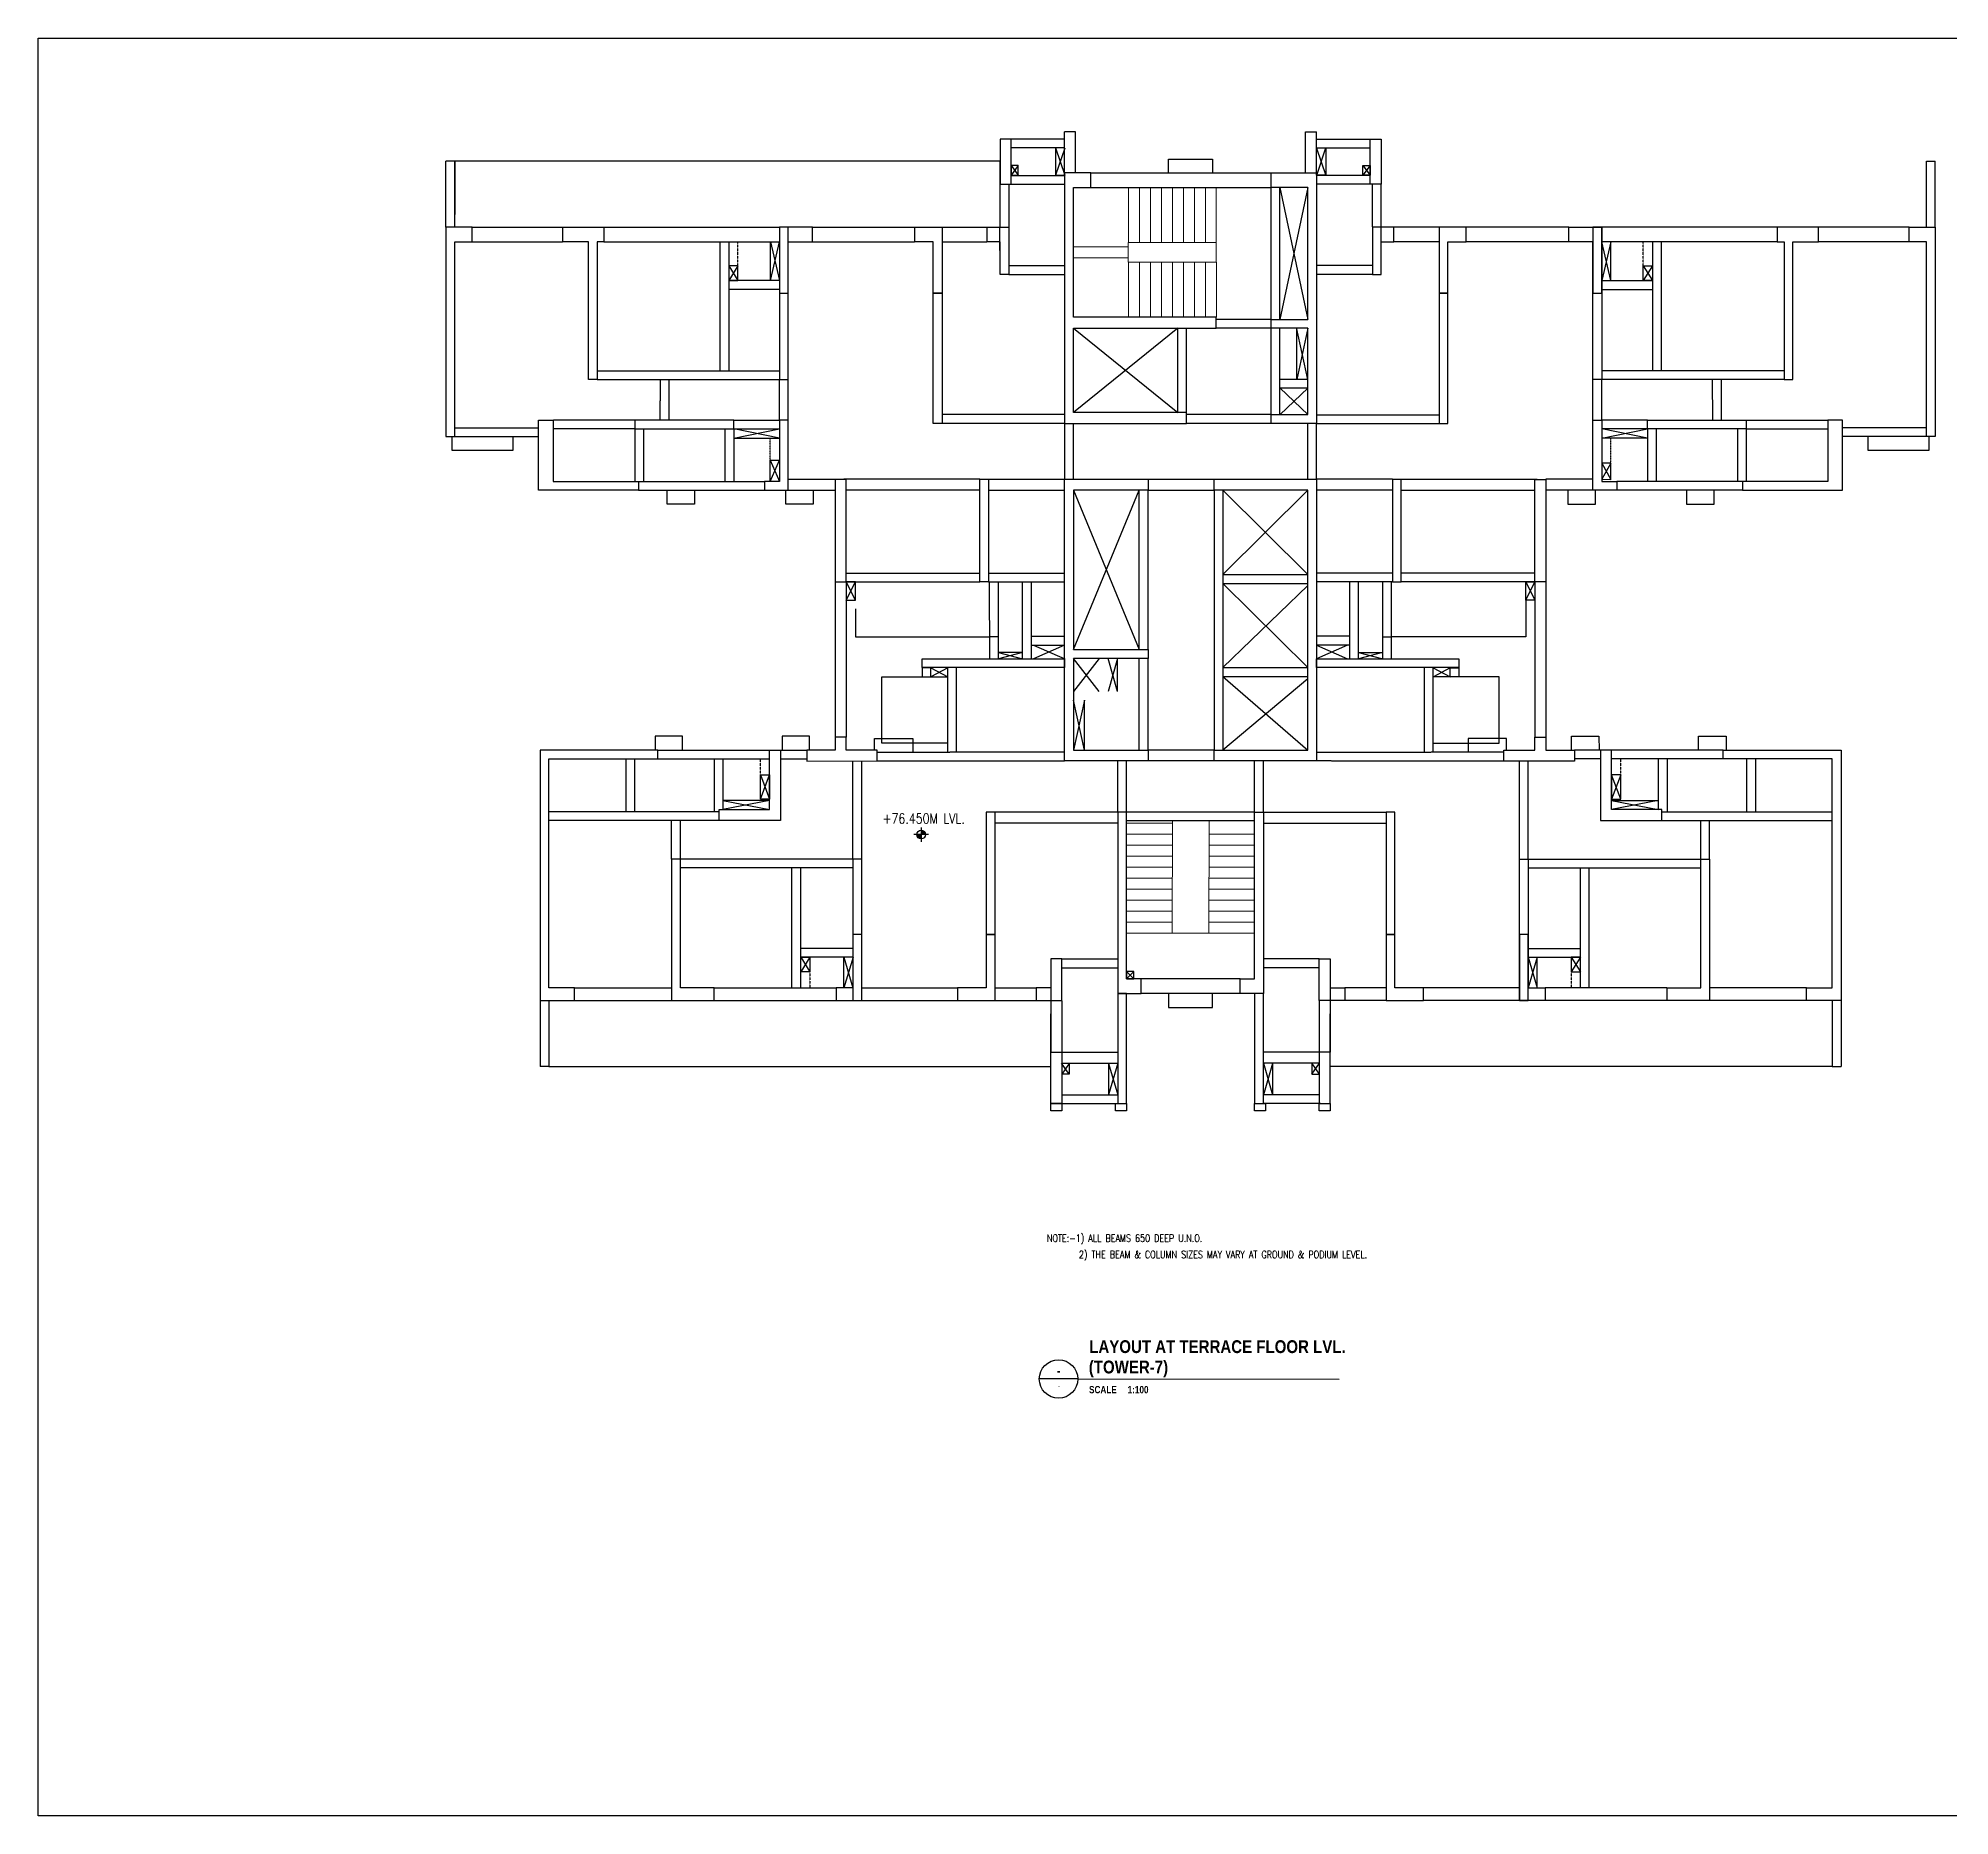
# Model space of a CAD drawing. Header units: millimetres. Extents: x 206 to 857355, y 5291 to 60826.
# Drawn here: x 513616 to 565824, y 5291 to 53815 of the extents above; entities that cross this region are included whole.
import ezdxf
from ezdxf.enums import TextEntityAlignment as Align

# ---------------------------------------------------------------- set-up
doc = ezdxf.new("R2010")
doc.units = ezdxf.units.MM
doc.linetypes.add('HIDDEN', pattern=[0.375, 0.25, -0.125])
for name, color, linetype in [('A-REFR-TITL-100', 2, 'Continuous'), ('BEAM', 3, 'Continuous'), ('COL', 6, 'Continuous'), ('COLUMN STOPS', 2, 'Continuous'), ('COVER', 2, 'Continuous'), ('CUT', 9, 'Continuous'), ('SYMBOL', 1, 'Continuous'), ('TEXT', 3, 'Continuous')]:
    doc.layers.add(name, color=color, linetype=linetype)
doc.layers.add('Boundary', color=40, linetype='Continuous', lineweight=30)
doc.layers.add('S-STRS', color=31, linetype='Continuous', lineweight=18)
doc.styles.add('Arial', font='arial.ttf', dxfattribs={"height": 125})
doc.styles.add('ARIAL-TITLE', font='arialbd.ttf')
doc.styles.add('romand', font='romand.shx', dxfattribs={"width": 0.8})
doc.styles.add('ROMANS', font='romans.shx', dxfattribs={"width": 0.8})

# ---------------------------------------------------------------- blocks, each defined once
blk = doc.blocks.new('A-DETAIL-TITLE-100')
at = {"layer": 'A-REFR-TITL-100', "linetype": 'Continuous'}
blk.add_line((0, 0), (-1050, 0), dxfattribs=at)
blk.add_circle((-525, 0), 525, dxfattribs=at)
at = {"layer": 'A-REFR-TITL-100', "color": 4, "style": 'ARIAL-TITLE'}
for tag, p, height in [('TITLE1', (450, 937), 500), ('TITLE2', (450, 237), 500), ('SCALE1', (450, -480), 300), ('SCALE2', (2479, -480), 300)]:
    blk.add_attdef(tag, p, '', height=height, dxfattribs=at)
at = {"layer": 'A-REFR-TITL-100', "color": 4, "linetype": 'Continuous', "style": 'ARIAL-TITLE'}
blk.add_attdef('DRWG-NO', text='', height=400, dxfattribs=at).set_placement((-751, 326), align=Align.MIDDLE)
at = {"layer": 'A-REFR-TITL-100', "color": 4, "linetype": 'Continuous', "style": 'Arial', "width": 0.8}
blk.add_attdef('DRAWING-REF', text='', height=200, dxfattribs=at).set_placement((-735, -270), align=Align.MIDDLE)
blk = doc.blocks.new('A$C2BC57D65')
at = {"layer": 'SYMBOL'}
h = blk.add_hatch(color=7, dxfattribs=at)
h.paths.add_polyline_path([(196, 348), (314, 348, 0.414214), (196, 466)])
h.paths.add_polyline_path([(196, 348), (79, 348, 0.414214), (196, 230)])
at = {"layer": 'SYMBOL', "color": 7}
for p, q in [((196, 544), (196, 152)), ((393, 348), (0, 348))]:
    blk.add_line(p, q, dxfattribs=at)
blk.add_circle((196, 348), 118, dxfattribs=at)
at = {"layer": 'SYMBOL', "style": 'romand', "width": 0.8}
for p in [(1052, 530), (1052, 137)]:
    blk.add_attdef('LEVEL', text='', height=275, dxfattribs=at).set_placement(p, align=Align.MIDDLE)

msp = doc.modelspace()

# ---------------------------------------------------------------- linework, layer by layer
at = {"layer": 'A-REFR-TITL-100', "linetype": 'Continuous'}
msp.add_line((542008, 17215), (549146, 17214), dxfattribs=at)
at = {"layer": 'BEAM'}
for p, q in [((541946, 51262), (541646, 51262)), ((541648, 50141), (541648, 51262)), ((541948, 50141), (541948, 51262)), ((548228, 51262), (548528, 51262)), ((548229, 50141), (548229, 51262)), ((548529, 50141), (548529, 51262)), ((541648, 51062), (540185, 51062)), ((541648, 50822), (540185, 50822)), ((548529, 51062), (549992, 51062)), ((548529, 50822), (549992, 50822)), ((524751, 48660), (524751, 50460)), ((524991, 50460), (524751, 50460)), ((524991, 48660), (524991, 50460)), ((542369, 50140), (547289, 50140)), ((565187, 50460), (565427, 50460)), ((565187, 48660), (565187, 50460)), ((565427, 48660), (565427, 50460)), ((539885, 48660), (539885, 49832)), ((540185, 50072), (541649, 50072)), ((547529, 46140), (547529, 49740)), ((549993, 50072), (548528, 50072)), ((550293, 48659), (550293, 49832)), ((525465, 48660), (527941, 48660)), ((529066, 48660), (533860, 48660)), ((534760, 48660), (537560, 48660)), ((538300, 48660), (539534, 48660)), ((551878, 48660), (550643, 48660)), ((555417, 48660), (552618, 48660)), ((561112, 48660), (556317, 48660)), ((564712, 48660), (562237, 48660)), ((532295, 48260), (533860, 48260)), ((532475, 48260), (532475, 46959)), ((557882, 48260), (556317, 48260)), ((557702, 48260), (557702, 46959)), ((533860, 47199), (532475, 47199)), ((556317, 47199), (557702, 47199)), ((544739, 43602), (544739, 45900)), ((547529, 43540), (547529, 45900)), ((548289, 44500), (547529, 44500)), ((548289, 44260), (547529, 44260)), ((532611, 43150), (533860, 43150)), ((532611, 43150), (532611, 41715)), ((557566, 43150), (556317, 43150)), ((557566, 43150), (557566, 41715)), ((530011, 41475), (533450, 41475)), ((532371, 41715), (533450, 41715)), ((534100, 41475), (535383, 41475)), ((539574, 41475), (541650, 41475)), ((543689, 37125), (543689, 41475)), ((545969, 41474), (545969, 34384)), ((550604, 41475), (548528, 41475)), ((556077, 41475), (554795, 41475)), ((557806, 41715), (556727, 41715)), ((560166, 41475), (556727, 41475)), ((545969, 39174), (548289, 39174)), ((535383, 38975), (535383, 34738)), ((535683, 38975), (539334, 38975)), ((535683, 38975), (535683, 34738)), ((539574, 38975), (541650, 38975)), ((539602, 36876), (539601, 38975)), ((539842, 36876), (539841, 38975)), ((540501, 36876), (540501, 38975)), ((545969, 38934), (548289, 38934)), ((550604, 38975), (548528, 38975)), ((549677, 36875), (549677, 38975)), ((550336, 36875), (550336, 38975)), ((550576, 36875), (550576, 38975)), ((554495, 38975), (550844, 38975)), ((554495, 38975), (554495, 34738)), ((554795, 38975), (554795, 34738)), ((539842, 37471), (539602, 37471)), ((540741, 36876), (540741, 37490)), ((540741, 37250), (541650, 37250)), ((549437, 37250), (548528, 37250)), ((549437, 36875), (549437, 37490)), ((550336, 37471), (550576, 37471)), ((538459, 34322), (538459, 36630)), ((543689, 34384), (543689, 36884)), ((545969, 36636), (548289, 36636)), ((551719, 34322), (551719, 36629)), ((545969, 36396), (548289, 36396)), ((530539, 34385), (533590, 34385)), ((532074, 34145), (533590, 34145)), ((532314, 34145), (532314, 32760)), ((533890, 34385), (534605, 34384)), ((536532, 34325), (538518, 34322)), ((553646, 34324), (551659, 34322)), ((556288, 34385), (555572, 34384)), ((559639, 34385), (556588, 34385)), ((558104, 34145), (556588, 34145)), ((557864, 34145), (557864, 32760)), ((534443, 27895), (534443, 28970)), ((535869, 28730), (534443, 28730)), ((554309, 28729), (555735, 28730)), ((555735, 27895), (555735, 28970)), ((534259, 27895), (535409, 27895)), ((546440, 27735), (543740, 27735)), ((555919, 27895), (554769, 27895)), ((527324, 27545), (527324, 25745)), ((527564, 27545), (527564, 25745)), ((528264, 27545), (530914, 27545)), ((532074, 27545), (535409, 27545)), ((536109, 27545), (538724, 27545)), ((539749, 27545), (540874, 27545)), ((550429, 27545), (549304, 27545)), ((554069, 27545), (551454, 27545)), ((558104, 27545), (554769, 27545)), ((561914, 27545), (559264, 27545)), ((562614, 27545), (562614, 25745)), ((562854, 27545), (562854, 25745)), ((527564, 25745), (527324, 25745)), ((541574, 25833), (543099, 25833)), ((548604, 25833), (547079, 25833)), ((562614, 25745), (562854, 25745)), ((541539, 24733), (543099, 24733)), ((541574, 24973), (543099, 24973)), ((548604, 24973), (547079, 24973)), ((548639, 24733), (547079, 24733))]:
    msp.add_line(p, q, dxfattribs=at)
at = {"layer": 'BEAM', "linetype": 'HIDDEN', "ltscale": 10}
for p, q in [((540125, 49832), (540125, 48660)), ((540185, 49832), (541649, 49832)), ((542369, 49740), (547289, 49740)), ((547289, 46140), (547289, 49740)), ((549993, 49832), (548528, 49832)), ((550053, 49832), (550052, 48659)), ((525465, 48260), (527941, 48260)), ((529066, 48260), (532295, 48260)), ((532235, 48260), (532235, 44740)), ((534760, 48260), (537560, 48260)), ((538300, 48260), (539534, 48260)), ((551878, 48260), (550643, 48259)), ((555417, 48260), (552618, 48260)), ((561112, 48260), (557882, 48260)), ((557942, 48260), (557943, 44740)), ((564712, 48260), (562237, 48260)), ((540124, 47610), (541649, 47610)), ((550054, 47610), (548528, 47610)), ((540124, 47370), (541649, 47370)), ((550054, 47370), (548528, 47370)), ((532475, 46959), (532475, 44740)), ((533860, 46959), (532475, 46959)), ((556317, 46959), (557702, 46959)), ((557702, 46959), (557703, 44740)), ((547289, 46140), (545789, 46140)), ((544979, 43602), (544979, 45900)), ((547289, 45900), (545789, 45900)), ((547289, 43540), (547289, 45900)), ((528881, 44740), (533860, 44740)), ((528881, 44500), (533860, 44500)), ((530600, 44500), (530596, 43390)), ((530840, 44500), (530836, 43390)), ((533860, 43390), (533860, 44500)), ((534100, 43390), (534100, 44500)), ((556077, 43390), (556077, 44500)), ((561297, 44740), (556317, 44740)), ((561297, 44500), (556317, 44500)), ((556317, 43390), (556317, 44500)), ((559337, 44500), (559341, 43390)), ((559577, 44500), (559581, 43390)), ((529911, 43390), (527681, 43390)), ((532611, 43390), (533860, 43390)), ((541649, 43540), (538300, 43540)), ((547289, 43540), (544979, 43540)), ((548528, 43539), (551878, 43539)), ((557566, 43390), (556317, 43390)), ((560266, 43390), (562497, 43390)), ((524991, 43180), (527281, 43180)), ((529911, 43150), (527681, 43150)), ((529911, 43150), (529911, 41715)), ((530151, 43150), (530151, 41715)), ((532371, 43150), (532371, 41715)), ((541650, 43300), (538300, 43300)), ((541651, 41775), (541651, 43300)), ((541891, 41775), (541891, 43300)), ((547289, 43300), (544979, 43300)), ((548289, 41775), (548289, 43300)), ((548528, 43300), (551878, 43299)), ((548529, 41775), (548529, 43300)), ((557806, 43150), (557806, 41715)), ((560026, 43150), (560026, 41715)), ((560266, 43150), (562497, 43150)), ((560266, 43150), (560266, 41715)), ((565187, 43180), (562897, 43180)), ((534100, 41775), (535383, 41775)), ((539334, 41775), (535623, 41775)), ((539574, 41775), (541650, 41775)), ((543929, 41775), (545729, 41775)), ((550604, 41775), (548528, 41775)), ((550844, 41775), (554555, 41775)), ((556077, 41775), (554795, 41775)), ((530011, 41715), (532371, 41715)), ((539334, 41475), (535683, 41475)), ((543929, 37125), (543929, 41475)), ((543929, 41475), (545729, 41475)), ((545729, 41474), (545729, 34384)), ((550844, 41475), (554495, 41475)), ((560166, 41715), (557806, 41715)), ((535683, 39215), (539334, 39215)), ((539574, 39215), (541650, 39215)), ((550604, 39215), (548528, 39215)), ((554495, 39215), (550844, 39215)), ((540741, 37490), (540741, 38975)), ((549437, 37490), (549437, 38975)), ((540741, 37490), (541650, 37490)), ((549437, 37490), (548528, 37490)), ((538699, 34322), (538699, 36630)), ((543929, 34384), (543929, 36884)), ((551479, 34322), (551479, 36629)), ((529664, 34144), (529664, 32696)), ((529904, 34144), (529904, 32696)), ((530539, 34145), (532074, 34145)), ((532074, 34145), (532074, 32700)), ((533890, 34145), (534605, 34144)), ((535869, 31405), (535869, 34083)), ((536109, 31405), (536109, 34083)), ((536532, 34085), (541649, 34085)), ((541650, 34322), (538518, 34322)), ((543098, 32685), (543098, 34082)), ((543338, 32685), (543338, 34082)), ((545729, 34385), (543929, 34385)), ((545729, 34085), (543929, 34085)), ((546839, 32685), (546839, 34082)), ((547079, 32685), (547079, 34082)), ((548528, 34322), (551659, 34322)), ((553646, 34084), (548529, 34085)), ((554069, 31405), (554069, 34083)), ((554309, 31405), (554309, 34083)), ((556288, 34145), (555572, 34144)), ((558104, 34145), (558104, 32700)), ((559639, 34145), (558104, 34145)), ((560274, 34144), (560274, 32696)), ((560514, 34144), (560514, 32696)), ((532214, 32698), (527563, 32700)), ((532214, 32460), (527563, 32460)), ((530914, 31405), (530914, 32457)), ((531154, 31405), (531154, 32457)), ((543098, 32685), (539749, 32685)), ((543098, 32385), (539749, 32385)), ((546839, 32685), (543339, 32685)), ((546843, 32449), (543342, 32449)), ((547079, 32684), (550429, 32685)), ((547079, 32384), (550429, 32385)), ((557964, 32698), (562614, 32700)), ((557964, 32460), (562614, 32460)), ((559024, 31405), (559024, 32457)), ((559264, 31405), (559264, 32457)), ((535869, 31405), (531154, 31405)), ((554309, 31405), (559024, 31405)), ((535869, 31165), (531154, 31165)), ((534203, 27895), (534203, 31165)), ((534443, 28970), (534443, 31165)), ((554309, 31165), (559024, 31165)), ((555735, 28970), (555735, 31165)), ((555975, 27895), (555975, 31165)), ((535869, 28970), (534443, 28970)), ((554309, 28969), (555735, 28970)), ((541574, 28682), (543099, 28682)), ((541574, 28442), (543099, 28442)), ((548604, 28682), (547079, 28682)), ((548604, 28442), (547079, 28442)), ((528264, 27895), (530914, 27895)), ((532074, 27895), (534259, 27895)), ((536109, 27895), (538724, 27895)), ((539749, 27895), (540874, 27895)), ((546440, 28135), (543740, 28135)), ((550429, 27895), (549304, 27895)), ((554069, 27895), (551454, 27895)), ((558104, 27895), (555919, 27895)), ((561914, 27895), (559264, 27895)), ((541574, 26133), (543099, 26133)), ((548604, 26133), (547079, 26133))]:
    msp.add_line(p, q, dxfattribs=at)
at = {"layer": 'BEAM', "ltscale": 10}
for p, q in [((524991, 42940), (527281, 42940)), ((565187, 42940), (562897, 42940))]:
    msp.add_line(p, q, dxfattribs=at)
at = {"layer": 'BEAM'}
for points in [[(541274, 27545), (541274, 26133)], [(548904, 27545), (548904, 26133)]]:
    msp.add_lwpolyline(points, dxfattribs=at)
at = {"layer": 'BEAM', "linetype": 'HIDDEN', "ltscale": 10}
for points in [[(541574, 27545), (541574, 26133)], [(548604, 27545), (548604, 26133)]]:
    msp.add_lwpolyline(points, dxfattribs=at)
at = {"layer": 'BEAM'}
for points in [[(541572, 24535), (541272, 24535), (541272, 24733), (541572, 24733)], [(543337, 24535), (543037, 24535), (543037, 24733), (543337, 24733)], [(547137, 24535), (546837, 24535), (546837, 24733), (547137, 24733)], [(548902, 24535), (548602, 24535), (548602, 24733), (548902, 24733)]]:
    msp.add_lwpolyline(points, close=True, dxfattribs=at)
at = {"layer": 'Boundary'}
msp.add_lwpolyline([(513616, 53815), (661488, 53815), (661488, 5291), (513616, 5291)], close=True, dxfattribs=at)
at = {"layer": 'COL'}
for points in [[(540185, 51062), (539885, 51062), (539885, 49832), (540185, 49832)], [(549992, 51062), (550293, 51062), (550293, 49832), (549993, 49832)], [(541649, 43300), (544979, 43300), (544979, 43600), (541889, 43600), (541889, 45900), (545789, 45900), (545789, 46200), (541889, 46200), (541889, 49740), (542369, 49740), (542369, 50140), (541649, 50140)], [(548529, 43300), (547289, 43300), (547289, 43540), (548289, 43540), (548289, 45900), (547289, 45900), (547289, 46140), (548289, 46140), (548289, 49740), (547289, 49740), (547289, 50140), (548529, 50140)], [(534100, 48660), (533860, 48660), (533860, 46860), (534100, 46860)], [(538060, 46860), (538060, 48260), (537560, 48260), (537560, 48660), (538300, 48660), (538300, 46860)], [(539883, 48660), (540124, 48660), (540124, 47370), (539884, 47370)], [(550294, 48659), (550054, 48659), (550054, 47370), (550294, 47370)], [(552618, 48660), (551878, 48660), (551878, 46860), (552118, 46860), (552118, 48259), (552618, 48259)], [(556317, 48660), (556077, 48660), (556077, 46860), (556317, 46860)], [(541649, 34085), (541649, 41775), (543929, 41775), (543929, 41475), (541889, 41475), (541889, 37125), (543929, 37125), (543929, 36885), (541889, 36885), (541889, 34385), (543929, 34385), (543929, 34085)], [(545729, 34385), (548289, 34385), (548289, 41475), (545729, 41475), (545729, 41775), (548529, 41775), (548529, 34085), (545729, 34085)], [(543099, 27735), (543739, 27735), (543739, 28135), (543339, 28135), (543339, 32685), (543099, 32685)], [(547079, 27735), (546439, 27735), (546439, 28135), (546839, 28135), (546839, 32685), (547079, 32685)], [(536109, 29345), (535869, 29345), (535869, 27545), (536109, 27545)], [(539749, 29345), (539509, 29345), (539509, 27895), (538724, 27895), (538724, 27545), (539749, 27545)], [(550669, 27895), (550669, 29345), (550429, 29345), (550429, 27545), (551454, 27545), (551454, 27895)], [(554309, 29345), (554069, 29345), (554069, 27545), (554309, 27545)], [(541274, 27545), (541574, 27545), (541574, 28682), (541274, 28682)], [(548904, 27545), (548604, 27545), (548604, 28682), (548904, 28682)], [(543339, 27735), (543099, 27735), (543099, 24733), (543339, 24733)], [(547079, 27735), (546839, 27735), (546839, 24733), (547079, 24733)], [(541274, 26133), (541574, 26133), (541574, 24733), (541274, 24733)], [(548904, 26133), (548604, 26133), (548604, 24733), (548904, 24733)]]:
    msp.add_lwpolyline(points, close=True, dxfattribs=at)
at = {"layer": 'COLUMN STOPS'}
for points in [[(524991, 42940), (524991, 48260), (525465, 48260), (525465, 48660), (524751, 48660), (524751, 42940)], [(528881, 48260), (528881, 44500), (528641, 44500), (528641, 48260), (527941, 48260), (527941, 48660), (529066, 48660), (529066, 48260)], [(533860, 44500), (534100, 44500), (534100, 48260), (534760, 48260), (534760, 48660), (533860, 48660)], [(556317, 44500), (556077, 44500), (556077, 48260), (555417, 48260), (555417, 48660), (556317, 48660)], [(561297, 48260), (561297, 44500), (561537, 44500), (561537, 48260), (562237, 48260), (562237, 48660), (561112, 48660), (561112, 48260)], [(565187, 42940), (565187, 48260), (564712, 48260), (564712, 48660), (565427, 48660), (565427, 42940)], [(538300, 46860), (538300, 43300), (538060, 43300), (538060, 46860)], [(552118, 46860), (551878, 46860), (551878, 43299), (552118, 43299)], [(527281, 43390), (527681, 43390), (527681, 42940), (527681, 41715), (530015, 41715), (530015, 41475), (527281, 41475)], [(532611, 43150), (532611, 43390), (529911, 43390), (529911, 43150)], [(533860, 41715), (533450, 41715), (533450, 41475), (534100, 41475), (534100, 43390), (533860, 43390)], [(556317, 41715), (556727, 41715), (556727, 41474), (556077, 41475), (556077, 43390), (556317, 43390)], [(557566, 43150), (557566, 43390), (560266, 43390), (560266, 43150)], [(562897, 43390), (562497, 43390), (562497, 42940), (562497, 41715), (560162, 41715), (560162, 41475), (562897, 41475)], [(535383, 41774), (535383, 38975), (535683, 38975), (535683, 41774)], [(539574, 41775), (539574, 38975), (539334, 38975), (539334, 41775)], [(550604, 41774), (550604, 38975), (550844, 38975), (550844, 41774)], [(554795, 41774), (554795, 38975), (554495, 38975), (554495, 41774)], [(541649, 36875), (541649, 36635), (537761, 36635), (537761, 36875)], [(548529, 36875), (552419, 36875), (552419, 36635), (548529, 36635)], [(535683, 34385), (535683, 34735), (535383, 34735), (535383, 34385), (534605, 34384), (534605, 34084), (536532, 34085), (536532, 34385)], [(554494, 34384), (554494, 34734), (554794, 34734), (554794, 34384), (555572, 34384), (555572, 34084), (553646, 34084), (553646, 34385)], [(533590, 32760), (533590, 34385), (533890, 34385), (533890, 32457), (532214, 32460), (532214, 32760)], [(556588, 32760), (556588, 34385), (556288, 34385), (556288, 32457), (557964, 32460), (557964, 32760)], [(539749, 32685), (539509, 32685), (539509, 29345), (539749, 29345)], [(550669, 32685), (550429, 32685), (550429, 29345), (550669, 29345)], [(531154, 27895), (531154, 31405), (530914, 31405), (530914, 27545), (532074, 27545), (532074, 27895)], [(535869, 27895), (535409, 27895), (535409, 27545), (536109, 27545), (536109, 31405), (535869, 31405)], [(554309, 27895), (554769, 27895), (554769, 27545), (554069, 27545), (554069, 31405), (554309, 31405)], [(559024, 27895), (559024, 31405), (559264, 31405), (559264, 27545), (558104, 27545), (558104, 27895)]]:
    msp.add_lwpolyline(points, close=True, dxfattribs=at)
for points in [[(539534, 48660), (540124, 48660), (540124, 47370), (539884, 47370), (539884, 48260), (539534, 48260), (539534, 48660)], [(550643, 48659), (550054, 48659), (550054, 47370), (550294, 47370), (550294, 48259), (550643, 48259), (550643, 48659)], [(527623, 34385), (527623, 34385), (527323, 34385), (527324, 27545), (528264, 27545), (528264, 27895), (527564, 27895), (527563, 34145), (530539, 34145), (530539, 34385), (527623, 34385)], [(562554, 34385), (562554, 34385), (562854, 34385), (562854, 27545), (561914, 27545), (561914, 27895), (562614, 27895), (562614, 34145), (559639, 34145), (559639, 34385), (562554, 34385)], [(540874, 27545), (541574, 27545), (541574, 28682), (541274, 28682), (541274, 27895), (540874, 27895), (540874, 27545)], [(549304, 27545), (548604, 27545), (548604, 28682), (548904, 28682), (548904, 27895), (549304, 27895), (549304, 27545)]]:
    msp.add_lwpolyline(points, dxfattribs=at)
at = {"layer": 'COVER', "linetype": 'HIDDEN', "ltscale": 3}
for p, q in [((532728, 47599), (532728, 48260)), ((557450, 47599), (557450, 48260)), ((533339, 33710), (533339, 34145)), ((556838, 33710), (556838, 34145)), ((534694, 28330), (534694, 27895)), ((555484, 28330), (555484, 27895))]:
    msp.add_line(p, q, dxfattribs=at)
at = {"layer": 'COVER'}
for p, q in [((547990, 44500), (547990, 45907)), ((532611, 42900), (533581, 42899)), ((533581, 42900), (533860, 42900)), ((556596, 42899), (556317, 42900)), ((557566, 42899), (556596, 42899)), ((535933, 38235), (535933, 37475)), ((554245, 38475), (554245, 37475)), ((540501, 37045), (539843, 37045)), ((543089, 35982), (543089, 36885)), ((549677, 37044), (550335, 37045)), ((542190, 34385), (542190, 35742)), ((533590, 33010), (532314, 33010)), ((556588, 33010), (557864, 33010)), ((535619, 27895), (535619, 28730)), ((554559, 27894), (554559, 28729)), ((527564, 27185), (527564, 25745)), ((562614, 27185), (562614, 25745)), ((541774, 25832), (541774, 25533)), ((542848, 25833), (542849, 24973)), ((547329, 25832), (547329, 24972)), ((548404, 25832), (548404, 25533)), ((541774, 25533), (541574, 25533)), ((548404, 25533), (548604, 25533))]:
    msp.add_line(p, q, dxfattribs=at)
at = {"layer": 'COVER', "linetype": 'HIDDEN', "ltscale": 2}
for p, q in [((533610, 42215), (533610, 42900)), ((556567, 42215), (556567, 42899))]:
    msp.add_line(p, q, dxfattribs=at)
at = {"layer": 'COVER'}
for points in [[(541648, 50821), (541399, 50821), (541399, 50073), (541648, 50073)], [(548529, 50821), (548779, 50821), (548779, 50073), (548529, 50073)], [(540384, 50345), (540185, 50345), (540185, 50073), (540384, 50073)], [(549794, 50345), (549993, 50344), (549993, 50073), (549794, 50073)], [(533612, 48260), (533860, 48260), (533860, 47199), (533612, 47199)], [(556566, 48260), (556317, 48260), (556317, 47199), (556566, 47199)], [(532728, 47599), (532475, 47599), (532475, 47199), (532728, 47199)], [(557450, 47599), (557702, 47599), (557702, 47199), (557450, 47199)], [(533610, 42301), (533860, 42301), (533860, 41715), (533610, 41715)], [(556567, 42215), (556317, 42215), (556317, 41775), (556567, 41774)], [(535683, 38475), (535933, 38475), (535933, 38974), (535683, 38975)], [(554495, 38475), (554245, 38475), (554245, 38973), (554495, 38975)], [(537759, 36632), (537759, 36381), (537999, 36381), (537999, 36632)], [(552418, 36632), (552418, 36381), (552178, 36381), (552178, 36632)], [(533339, 33710), (533589, 33710), (533589, 33042), (533339, 33042)], [(556838, 33710), (556588, 33710), (556588, 33042), (556838, 33042)], [(534694, 28330), (534444, 28330), (534444, 28729), (534694, 28729)], [(555484, 28330), (555734, 28330), (555734, 28729), (555484, 28729)], [(543538, 28335), (543340, 28335), (543340, 28135), (543538, 28135)]]:
    msp.add_lwpolyline(points, close=True, dxfattribs=at)
for points in [[(544489, 50141), (544489, 50515), (545689, 50515), (545689, 50140)], [(524916, 42939), (524916, 42566), (526591, 42566), (526591, 42940)], [(563587, 42941), (563587, 42566), (565262, 42566), (565262, 42940)], [(531540, 41474), (531540, 41100), (530790, 41100), (530790, 41475)], [(534781, 41475), (534781, 41099), (534031, 41099), (534031, 41475)], [(555397, 41475), (555397, 41099), (556147, 41099), (556147, 41475)], [(558638, 41475), (558638, 41100), (559388, 41100), (559388, 41472)], [(535933, 37474), (539602, 37471)], [(554245, 37474), (550576, 37471)], [(538459, 34569), (536661, 34569), (536661, 36381), (538459, 36381)], [(551719, 34569), (553517, 34569), (553517, 36381), (551719, 36381)], [(531214, 34384), (531214, 34759), (530464, 34759), (530463, 34385)], [(534684, 34384), (534684, 34759), (533935, 34759), (533934, 34385)], [(536457, 34385), (536457, 34697), (537507, 34697), (537507, 34323)], [(553721, 34385), (553721, 34697), (552671, 34697), (552671, 34323)], [(555493, 34384), (555494, 34759), (556243, 34759), (556244, 34385)], [(558963, 34384), (558964, 34759), (559714, 34759), (559714, 34385)], [(544489, 27735), (544489, 27360), (545689, 27360), (545689, 27735)], [(527564, 25745), (541274, 25745), (541274, 27185)], [(562614, 25745), (548905, 25745), (548905, 27185)]]:
    msp.add_lwpolyline(points, dxfattribs=at)
msp.add_polyline3d([(539884, 49020, 6), (539884, 50460, 0), (524991, 50460, -45), (524991, 49005, -24)], dxfattribs=at)
at = {"layer": 'CUT'}
for p, q in [((541399, 50820), (541651, 50073)), ((541651, 50819), (541399, 50073)), ((548778, 50819), (548526, 50072)), ((548526, 50819), (548779, 50072)), ((540185, 50345), (540384, 50073)), ((540384, 50345), (540185, 50073)), ((549992, 50344), (549794, 50073)), ((549794, 50344), (549993, 50073)), ((548289, 49740), (547529, 46140)), ((547529, 49740), (548290, 46140)), ((533612, 48260), (533860, 47199)), ((533612, 47199), (533860, 48260)), ((556566, 48260), (556317, 47199)), ((556566, 47199), (556317, 48260)), ((532475, 47599), (532728, 47201)), ((532728, 47599), (532477, 47202)), ((557450, 47599), (557701, 47202)), ((557702, 47599), (557450, 47201)), ((544739, 45900), (541892, 43600)), ((541892, 45900), (544739, 43600)), ((548290, 44500), (547986, 45920)), ((548290, 45900), (547991, 44500)), ((548290, 44260), (547532, 43540)), ((547532, 44260), (548290, 43540)), ((533860, 42900), (532611, 43150)), ((532611, 42900), (533860, 43149)), ((556317, 42900), (557566, 43150)), ((557566, 42899), (556317, 43149)), ((533610, 42301), (533860, 41715)), ((533610, 41715), (533860, 42301)), ((556567, 42215), (556317, 41775)), ((556317, 42215), (556567, 41774)), ((541889, 41475), (543689, 37125)), ((541889, 37125), (543689, 41475)), ((545969, 39175), (548289, 41475)), ((545969, 41475), (548289, 39175)), ((535933, 38475), (535683, 38975)), ((535683, 38475), (535933, 38974)), ((545968, 36635), (548289, 38875)), ((545969, 38934), (548289, 36635)), ((554245, 38475), (554495, 38973)), ((554245, 38973), (554495, 38475)), ((541649, 37251), (540799, 36874)), ((540799, 37250), (541653, 36871)), ((549379, 37250), (548525, 36871)), ((548529, 37250), (549379, 36873)), ((538459, 36632), (537998, 36381)), ((537999, 36632), (538458, 36381)), ((540501, 37045), (539842, 36876)), ((539843, 37045), (540501, 36876)), ((542596, 36885), (541891, 35982)), ((542596, 35982), (541892, 36884)), ((543089, 35982), (542836, 36885)), ((543089, 36885), (542836, 35981)), ((550335, 37045), (549677, 36875)), ((549677, 37044), (550336, 36875)), ((551718, 36631), (552179, 36381)), ((552178, 36632), (551720, 36381)), ((545969, 36396), (548289, 34385)), ((545969, 34386), (548289, 36335)), ((542190, 35742), (541890, 34385)), ((542190, 34385), (541891, 35742)), ((533339, 33710), (533589, 33042)), ((533339, 33042), (533589, 33710)), ((556838, 33710), (556588, 33042)), ((556838, 33042), (556588, 33710)), ((533589, 33010), (532314, 32760)), ((532314, 33010), (533590, 32757)), ((557864, 33010), (556587, 32757)), ((556588, 33010), (557864, 32760)), ((534444, 28730), (534694, 28330)), ((534694, 28729), (534444, 28330)), ((535619, 28728), (535869, 27895)), ((535870, 28728), (535619, 27896)), ((554308, 28727), (554559, 27895)), ((554558, 28727), (554309, 27895)), ((555484, 28729), (555734, 28330)), ((555734, 28729), (555484, 28330)), ((543340, 28335), (543538, 28135)), ((543340, 28135), (543538, 28335)), ((541774, 25533), (541568, 25832)), ((541774, 25831), (541574, 25537)), ((542848, 25830), (543099, 24973)), ((543100, 25832), (542849, 24973)), ((547078, 25832), (547329, 24972)), ((547329, 25830), (547079, 24973)), ((548404, 25533), (548610, 25832)), ((548404, 25831), (548604, 25537))]:
    msp.add_line(p, q, dxfattribs=at)
at = {"layer": 'S-STRS'}
for p, q in [((543392, 48242), (543392, 49741)), ((543692, 48241), (543692, 49741)), ((543992, 48241), (543992, 49741)), ((544292, 48241), (544292, 49741)), ((544592, 48241), (544592, 49741)), ((544892, 48241), (544892, 49741)), ((545192, 48241), (545192, 49741)), ((545492, 48241), (545492, 49740)), ((545792, 48241), (545792, 49740)), ((543386, 48119), (541898, 48119)), ((543386, 47819), (541898, 47819)), ((543393, 47700), (543393, 46200)), ((543693, 47700), (543693, 46200)), ((543993, 47700), (543993, 46200)), ((544293, 47700), (544293, 46200)), ((544593, 47700), (544593, 46200)), ((544893, 47700), (544893, 46200)), ((545193, 47700), (545193, 46200)), ((545493, 47700), (545493, 46200)), ((545793, 47700), (545793, 46200)), ((544589, 32685), (543338, 32685)), ((544589, 32385), (543339, 32385)), ((544589, 32087), (543339, 32087)), ((545589, 32085), (546839, 32084)), ((544589, 31785), (543339, 31785)), ((544589, 31485), (543339, 31485)), ((545589, 31785), (546839, 31784)), ((545589, 31485), (546839, 31484)), ((544589, 31185), (543339, 31185)), ((544589, 30885), (543339, 30885)), ((545589, 31185), (546839, 31184)), ((545589, 30885), (546838, 30884)), ((544589, 30585), (543339, 30585)), ((544589, 30285), (543339, 30285)), ((545589, 30585), (546838, 30584)), ((545589, 30285), (546838, 30284)), ((544589, 29985), (543339, 29985)), ((545589, 29985), (546838, 29984)), ((544589, 29685), (543339, 29685)), ((544589, 29385), (543339, 29385)), ((545589, 29685), (546838, 29684)), ((545589, 29385), (546838, 29384))]:
    msp.add_line(p, q, dxfattribs=at)
for points in [[(545792, 48239), (545792, 47698), (543386, 47698), (543386, 48239)], [(545589, 29385), (545593, 32449), (544592, 32449), (544589, 29385)]]:
    msp.add_lwpolyline(points, close=True, dxfattribs=at)

# ---------------------------------------------------------------- block references
at = {"layer": 'A-REFR-TITL-100'}
ref = msp.add_blockref('A-DETAIL-TITLE-100', (542008, 17215), dxfattribs=dict(at, rotation=359.9868968733464))
ref.add_attrib('TITLE1', 'LAYOUT AT TERRACE FLOOR LVL.', (542321, 17923), dxfattribs={"color": 4, "height": 350, "rotation": 359.9869, "style": 'ARIAL-TITLE', "width": 0.84})
ref.add_attrib('TITLE2', '(TOWER-7)', (542309, 17366), dxfattribs={"color": 4, "height": 350, "rotation": 359.9869, "style": 'ARIAL-TITLE', "width": 0.84})
ref.add_attrib('DRWG-NO', '-', dxfattribs={"color": 4, "linetype": 'Continuous', "height": 250, "rotation": 359.9869, "style": 'ARIAL-TITLE', "width": 0.8}).set_placement((541483, 17443), align=Align.MIDDLE)
ref.add_attrib('DRAWING-REF', '-', dxfattribs={"color": 4, "linetype": 'Continuous', "height": 150, "rotation": 359.9869, "style": 'Arial', "width": 0.8}).set_placement((541494, 17026), align=Align.MIDDLE)
ref.add_attrib('SCALE1', 'SCALE', (542316, 16824), dxfattribs={"color": 4, "height": 200, "rotation": 359.9869, "style": 'ARIAL-TITLE', "width": 0.8})
ref.add_attrib('SCALE2', '1:100', (543369, 16824), dxfattribs={"color": 4, "height": 200, "rotation": 359.9869, "style": 'ARIAL-TITLE', "width": 0.8})
at = {"layer": 'SYMBOL', "linetype": 'ByBlock'}
ref = msp.add_blockref('A$C2BC57D65', (537534, 31727), dxfattribs=at)
ref.add_attrib('LEVEL', '+76.450M LVL.', dxfattribs={"height": 275, "style": 'romand', "width": 0.8}).set_placement((537799, 32514), align=Align.MIDDLE)

# ---------------------------------------------------------------- texts
at = {"layer": 'TEXT', "ltscale": 50, "style": 'ROMANS', "width": 0.8}
for s, p in [('NOTE:-1) ALL BEAMS 650 DEEP U.N.O.', (541165, 21058)), ('2) THE BEAM & COLUMN SIZES MAY VARY AT GROUND & PODIUM LEVEL.', (542039, 20613))]:
    msp.add_text(s, height=200, rotation=359.9869, dxfattribs=at).set_placement(p, align=Align.MIDDLE_LEFT)

doc.saveas('drawing.dxf')
